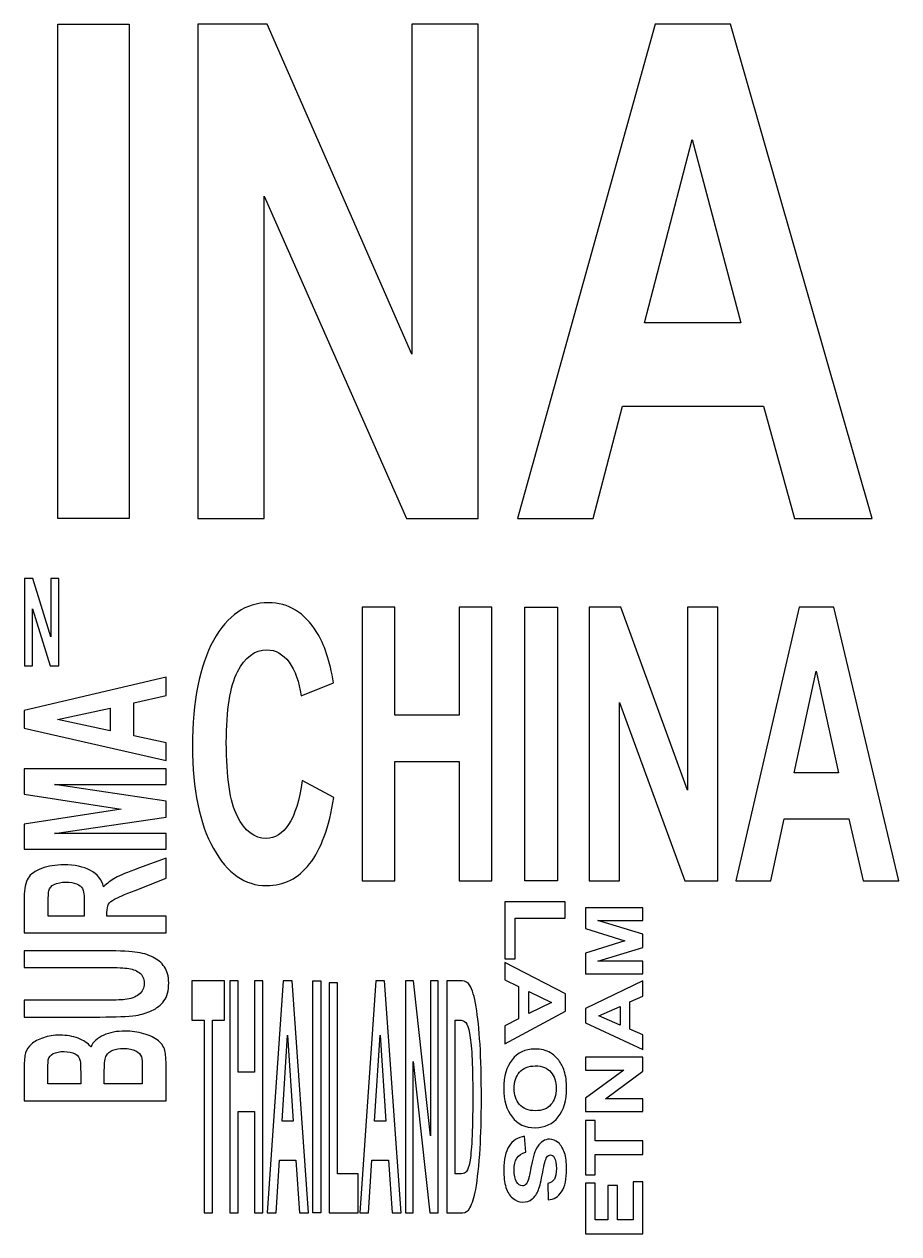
# Model space of a CAD drawing. Header units: centimetres. Extents: x -12.1 to 12.1, y -5 to 6.2.
# Drawn here: x 4.799 to 6.576, y 0.782 to 3.24 of the extents above; entities that cross this region are included whole.
import ezdxf

# ---------------------------------------------------------------- set-up
doc = ezdxf.new("R2010")
doc.units = ezdxf.units.CM
doc.header["$MEASUREMENT"] = 0
doc.layers.add('Layer 1', color=7, linetype='Continuous')

msp = doc.modelspace()

# ---------------------------------------------------------------- linework, layer by layer
at = {"layer": 'Layer 1', "color": 250}
for points, knots in [([(4.86766, 2.2359), (4.86766, 2.2359), (5.01258, 2.2359), (5.01258, 2.2359), (5.01258, 2.2359), (5.01258, 2.2359), (5.01258, 3.24011), (5.01258, 3.24011), (5.01258, 3.24011), (5.01258, 3.24011), (4.86766, 3.24011), (4.86766, 3.24011), (4.86766, 3.24011), (4.86766, 3.24011), (4.86766, 2.2359), (4.86766, 2.2359)], [0, 0, 0, 0, 0.2, 0.2, 0.2, 0.2, 0.4, 0.4, 0.4, 0.4, 0.6, 0.6, 0.6, 0.6, 1, 1, 1, 1]), ([(5.15212, 2.2359), (5.15212, 2.2359), (5.15212, 3.24012), (5.15212, 3.24012), (5.15212, 3.24012), (5.15212, 3.24012), (5.29314, 3.24012), (5.29314, 3.24012), (5.29314, 3.24012), (5.29314, 3.24012), (5.58692, 2.56951), (5.58692, 2.56951), (5.58692, 2.56951), (5.58692, 2.56951), (5.58692, 3.24012), (5.58692, 3.24012), (5.58692, 3.24012), (5.58692, 3.24012), (5.72154, 3.24012), (5.72154, 3.24012), (5.72154, 3.24012), (5.72154, 3.24012), (5.72154, 2.2359), (5.72154, 2.2359), (5.72154, 2.2359), (5.72154, 2.2359), (5.57612, 2.2359), (5.57612, 2.2359), (5.57612, 2.2359), (5.57612, 2.2359), (5.28676, 2.89078), (5.28676, 2.89078), (5.28676, 2.89078), (5.28676, 2.89078), (5.28676, 2.2359), (5.28676, 2.2359), (5.28676, 2.2359), (5.28676, 2.2359), (5.15212, 2.2359), (5.15212, 2.2359)], [0, 0, 0, 0, 0.0909091, 0.0909091, 0.0909091, 0.0909091, 0.1818182, 0.1818182, 0.1818182, 0.1818182, 0.2727273, 0.2727273, 0.2727273, 0.2727273, 0.3636364, 0.3636364, 0.3636364, 0.3636364, 0.4545455, 0.4545455, 0.4545455, 0.4545455, 0.5454545, 0.5454545, 0.5454545, 0.5454545, 0.6363636, 0.6363636, 0.6363636, 0.6363636, 0.7272727, 0.7272727, 0.7272727, 0.7272727, 0.8181818, 0.8181818, 0.8181818, 0.8181818, 1, 1, 1, 1]), ([(6.52207, 2.2359), (6.52207, 2.2359), (6.36439, 2.2359), (6.36439, 2.2359), (6.36439, 2.2359), (6.36439, 2.2359), (6.3017, 2.46402), (6.3017, 2.46402), (6.3017, 2.46402), (6.3017, 2.46402), (6.01483, 2.46402), (6.01483, 2.46402), (6.01483, 2.46402), (6.01483, 2.46402), (5.9556, 2.2359), (5.9556, 2.2359), (5.9556, 2.2359), (5.9556, 2.2359), (5.80182, 2.2359), (5.80182, 2.2359), (5.80182, 2.2359), (5.80182, 2.2359), (6.08142, 3.24012), (6.08142, 3.24012), (6.08142, 3.24012), (6.08142, 3.24012), (6.23467, 3.24012), (6.23467, 3.24012), (6.23467, 3.24012), (6.23467, 3.24012), (6.52207, 2.2359), (6.52207, 2.2359)], [0, 0, 0, 0, 0.1111111, 0.1111111, 0.1111111, 0.1111111, 0.2222222, 0.2222222, 0.2222222, 0.2222222, 0.3333333, 0.3333333, 0.3333333, 0.3333333, 0.4444444, 0.4444444, 0.4444444, 0.4444444, 0.5555556, 0.5555556, 0.5555556, 0.5555556, 0.6666667, 0.6666667, 0.6666667, 0.6666667, 0.7777778, 0.7777778, 0.7777778, 0.7777778, 1, 1, 1, 1]), ([(6.25523, 2.63323), (6.25523, 2.63323), (6.15631, 3.00585), (6.15631, 3.00585), (6.15631, 3.00585), (6.15631, 3.00585), (6.05938, 2.63323), (6.05938, 2.63323), (6.05938, 2.63323), (6.05938, 2.63323), (6.25523, 2.63323), (6.25523, 2.63323)], [0, 0, 0, 0, 0.25, 0.25, 0.25, 0.25, 0.5, 0.5, 0.5, 0.5, 1, 1, 1, 1]), ([(4.79969, 1.93661), (4.79969, 1.93661), (4.79969, 2.1138), (4.79969, 2.1138), (4.79969, 2.1138), (4.79969, 2.1138), (4.81705, 2.1138), (4.81705, 2.1138), (4.81705, 2.1138), (4.81705, 2.1138), (4.85313, 1.9955), (4.85313, 1.9955), (4.85313, 1.9955), (4.85313, 1.9955), (4.85313, 2.1138), (4.85313, 2.1138), (4.85313, 2.1138), (4.85313, 2.1138), (4.86967, 2.1138), (4.86967, 2.1138), (4.86967, 2.1138), (4.86967, 2.1138), (4.86967, 1.93661), (4.86967, 1.93661), (4.86967, 1.93661), (4.86967, 1.93661), (4.85182, 1.93661), (4.85182, 1.93661), (4.85182, 1.93661), (4.85182, 1.93661), (4.81627, 2.05216), (4.81627, 2.05216), (4.81627, 2.05216), (4.81627, 2.05216), (4.81627, 1.93661), (4.81627, 1.93661), (4.81627, 1.93661), (4.81627, 1.93661), (4.79969, 1.93661), (4.79969, 1.93661)], [0, 0, 0, 0, 0.0909091, 0.0909091, 0.0909091, 0.0909091, 0.1818182, 0.1818182, 0.1818182, 0.1818182, 0.2727273, 0.2727273, 0.2727273, 0.2727273, 0.3636364, 0.3636364, 0.3636364, 0.3636364, 0.4545455, 0.4545455, 0.4545455, 0.4545455, 0.5454545, 0.5454545, 0.5454545, 0.5454545, 0.6363636, 0.6363636, 0.6363636, 0.6363636, 0.7272727, 0.7272727, 0.7272727, 0.7272727, 0.8181818, 0.8181818, 0.8181818, 0.8181818, 1, 1, 1, 1]), ([(5.36402, 1.70355), (5.36402, 1.70355), (5.42858, 1.66901), (5.42858, 1.66901), (5.42858, 1.66901), (5.41867, 1.60833), (5.40225, 1.56325), (5.37925, 1.53381), (5.37925, 1.53381), (5.35619, 1.50435), (5.32701, 1.48961), (5.29163, 1.48961), (5.29163, 1.48961), (5.24783, 1.48961), (5.21185, 1.51483), (5.18363, 1.56529), (5.18363, 1.56529), (5.15544, 1.61575), (5.14135, 1.68471), (5.14135, 1.77221), (5.14135, 1.77221), (5.14135, 1.86475), (5.1555, 1.93661), (5.18389, 1.98784), (5.18389, 1.98784), (5.21222, 2.03903), (5.24949, 2.06462), (5.29564, 2.06462), (5.29564, 2.06462), (5.33597, 2.06462), (5.36877, 2.04452), (5.39395, 2.00434), (5.39395, 2.00434), (5.40895, 1.98056), (5.42019, 1.94642), (5.4277, 1.9019), (5.4277, 1.9019), (5.4277, 1.9019), (5.36181, 1.87538), (5.36181, 1.87538), (5.36181, 1.87538), (5.35785, 1.9042), (5.34975, 1.92694), (5.33738, 1.94363), (5.33738, 1.94363), (5.32503, 1.96035), (5.31001, 1.96868), (5.29227, 1.96868), (5.29227, 1.96868), (5.26781, 1.96868), (5.24801, 1.95388), (5.23281, 1.92429), (5.23281, 1.92429), (5.21757, 1.89471), (5.20992, 1.84678), (5.20992, 1.78054), (5.20992, 1.78054), (5.20992, 1.71025), (5.21743, 1.66019), (5.23246, 1.63034), (5.23246, 1.63034), (5.24742, 1.60049), (5.26691, 1.58558), (5.29093, 1.58558), (5.29093, 1.58558), (5.30863, 1.58558), (5.32381, 1.59505), (5.33659, 1.61404), (5.33659, 1.61404), (5.34929, 1.63299), (5.35851, 1.66281), (5.36402, 1.70355)], [0, 0, 0, 0, 0.0526316, 0.0526316, 0.0526316, 0.0526316, 0.1052632, 0.1052632, 0.1052632, 0.1052632, 0.1578947, 0.1578947, 0.1578947, 0.1578947, 0.2105263, 0.2105263, 0.2105263, 0.2105263, 0.2631579, 0.2631579, 0.2631579, 0.2631579, 0.3157895, 0.3157895, 0.3157895, 0.3157895, 0.3684211, 0.3684211, 0.3684211, 0.3684211, 0.4210526, 0.4210526, 0.4210526, 0.4210526, 0.4736842, 0.4736842, 0.4736842, 0.4736842, 0.5263158, 0.5263158, 0.5263158, 0.5263158, 0.5789474, 0.5789474, 0.5789474, 0.5789474, 0.6315789, 0.6315789, 0.6315789, 0.6315789, 0.6842105, 0.6842105, 0.6842105, 0.6842105, 0.7368421, 0.7368421, 0.7368421, 0.7368421, 0.7894737, 0.7894737, 0.7894737, 0.7894737, 0.8421053, 0.8421053, 0.8421053, 0.8421053, 0.8947368, 0.8947368, 0.8947368, 0.8947368, 1, 1, 1, 1]), ([(5.48593, 1.49911), (5.48593, 1.49911), (5.48593, 2.05516), (5.48593, 2.05516), (5.48593, 2.05516), (5.48593, 2.05516), (5.55247, 2.05516), (5.55247, 2.05516), (5.55247, 2.05516), (5.55247, 2.05516), (5.55247, 1.8363), (5.55247, 1.8363), (5.55247, 1.8363), (5.55247, 1.8363), (5.68293, 1.8363), (5.68293, 1.8363), (5.68293, 1.8363), (5.68293, 1.8363), (5.68293, 2.05516), (5.68293, 2.05516), (5.68293, 2.05516), (5.68293, 2.05516), (5.74952, 2.05516), (5.74952, 2.05516), (5.74952, 2.05516), (5.74952, 2.05516), (5.74952, 1.49911), (5.74952, 1.49911), (5.74952, 1.49911), (5.74952, 1.49911), (5.68293, 1.49911), (5.68293, 1.49911), (5.68293, 1.49911), (5.68293, 1.49911), (5.68293, 1.74222), (5.68293, 1.74222), (5.68293, 1.74222), (5.68293, 1.74222), (5.55247, 1.74222), (5.55247, 1.74222), (5.55247, 1.74222), (5.55247, 1.74222), (5.55247, 1.49911), (5.55247, 1.49911), (5.55247, 1.49911), (5.55247, 1.49911), (5.48593, 1.49911), (5.48593, 1.49911)], [0, 0, 0, 0, 0.0769231, 0.0769231, 0.0769231, 0.0769231, 0.1538462, 0.1538462, 0.1538462, 0.1538462, 0.2307692, 0.2307692, 0.2307692, 0.2307692, 0.3076923, 0.3076923, 0.3076923, 0.3076923, 0.3846154, 0.3846154, 0.3846154, 0.3846154, 0.4615385, 0.4615385, 0.4615385, 0.4615385, 0.5384615, 0.5384615, 0.5384615, 0.5384615, 0.6153846, 0.6153846, 0.6153846, 0.6153846, 0.6923077, 0.6923077, 0.6923077, 0.6923077, 0.7692308, 0.7692308, 0.7692308, 0.7692308, 0.8461538, 0.8461538, 0.8461538, 0.8461538, 1, 1, 1, 1]), ([(5.81638, 1.49911), (5.81638, 1.49911), (5.88294, 1.49911), (5.88294, 1.49911), (5.88294, 1.49911), (5.88294, 1.49911), (5.88294, 2.05516), (5.88294, 2.05516), (5.88294, 2.05516), (5.88294, 2.05516), (5.81638, 2.05516), (5.81638, 2.05516), (5.81638, 2.05516), (5.81638, 2.05516), (5.81638, 1.49911), (5.81638, 1.49911)], [0, 0, 0, 0, 0.2, 0.2, 0.2, 0.2, 0.4, 0.4, 0.4, 0.4, 0.6, 0.6, 0.6, 0.6, 1, 1, 1, 1]), ([(5.94706, 1.49911), (5.94706, 1.49911), (5.94706, 2.05516), (5.94706, 2.05516), (5.94706, 2.05516), (5.94706, 2.05516), (6.0118, 2.05516), (6.0118, 2.05516), (6.0118, 2.05516), (6.0118, 2.05516), (6.14676, 1.68383), (6.14676, 1.68383), (6.14676, 1.68383), (6.14676, 1.68383), (6.14676, 2.05516), (6.14676, 2.05516), (6.14676, 2.05516), (6.14676, 2.05516), (6.20861, 2.05516), (6.20861, 2.05516), (6.20861, 2.05516), (6.20861, 2.05516), (6.20861, 1.49911), (6.20861, 1.49911), (6.20861, 1.49911), (6.20861, 1.49911), (6.14179, 1.49911), (6.14179, 1.49911), (6.14179, 1.49911), (6.14179, 1.49911), (6.00885, 1.86169), (6.00885, 1.86169), (6.00885, 1.86169), (6.00885, 1.86169), (6.00885, 1.49911), (6.00885, 1.49911), (6.00885, 1.49911), (6.00885, 1.49911), (5.94706, 1.49911), (5.94706, 1.49911)], [0, 0, 0, 0, 0.0909091, 0.0909091, 0.0909091, 0.0909091, 0.1818182, 0.1818182, 0.1818182, 0.1818182, 0.2727273, 0.2727273, 0.2727273, 0.2727273, 0.3636364, 0.3636364, 0.3636364, 0.3636364, 0.4545455, 0.4545455, 0.4545455, 0.4545455, 0.5454545, 0.5454545, 0.5454545, 0.5454545, 0.6363636, 0.6363636, 0.6363636, 0.6363636, 0.7272727, 0.7272727, 0.7272727, 0.7272727, 0.8181818, 0.8181818, 0.8181818, 0.8181818, 1, 1, 1, 1]), ([(6.57638, 1.49911), (6.57638, 1.49911), (6.50394, 1.49911), (6.50394, 1.49911), (6.50394, 1.49911), (6.50394, 1.49911), (6.47514, 1.62542), (6.47514, 1.62542), (6.47514, 1.62542), (6.47514, 1.62542), (6.34334, 1.62542), (6.34334, 1.62542), (6.34334, 1.62542), (6.34334, 1.62542), (6.31615, 1.49911), (6.31615, 1.49911), (6.31615, 1.49911), (6.31615, 1.49911), (6.24551, 1.49911), (6.24551, 1.49911), (6.24551, 1.49911), (6.24551, 1.49911), (6.37395, 2.05516), (6.37395, 2.05516), (6.37395, 2.05516), (6.37395, 2.05516), (6.44436, 2.05516), (6.44436, 2.05516), (6.44436, 2.05516), (6.44436, 2.05516), (6.57638, 1.49911), (6.57638, 1.49911)], [0, 0, 0, 0, 0.1111111, 0.1111111, 0.1111111, 0.1111111, 0.2222222, 0.2222222, 0.2222222, 0.2222222, 0.3333333, 0.3333333, 0.3333333, 0.3333333, 0.4444444, 0.4444444, 0.4444444, 0.4444444, 0.5555556, 0.5555556, 0.5555556, 0.5555556, 0.6666667, 0.6666667, 0.6666667, 0.6666667, 0.7777778, 0.7777778, 0.7777778, 0.7777778, 1, 1, 1, 1]), ([(6.45379, 1.7191), (6.45379, 1.7191), (6.40836, 1.92543), (6.40836, 1.92543), (6.40836, 1.92543), (6.40836, 1.92543), (6.36381, 1.7191), (6.36381, 1.7191), (6.36381, 1.7191), (6.36381, 1.7191), (6.45379, 1.7191), (6.45379, 1.7191)], [0, 0, 0, 0, 0.25, 0.25, 0.25, 0.25, 0.5, 0.5, 0.5, 0.5, 1, 1, 1, 1]), ([(5.08785, 1.9132), (5.08785, 1.9132), (5.08785, 1.87607), (5.08785, 1.87607), (5.08785, 1.87607), (5.08785, 1.87607), (5.02225, 1.86132), (5.02225, 1.86132), (5.02225, 1.86132), (5.02225, 1.86132), (5.02225, 1.79375), (5.02225, 1.79375), (5.02225, 1.79375), (5.02225, 1.79375), (5.08785, 1.77978), (5.08785, 1.77978), (5.08785, 1.77978), (5.08785, 1.77978), (5.08785, 1.74359), (5.08785, 1.74359), (5.08785, 1.74359), (5.08785, 1.74359), (4.7992, 1.80942), (4.7992, 1.80942), (4.7992, 1.80942), (4.7992, 1.80942), (4.7992, 1.84553), (4.7992, 1.84553), (4.7992, 1.84553), (4.7992, 1.84553), (5.08785, 1.9132), (5.08785, 1.9132)], [0, 0, 0, 0, 0.1111111, 0.1111111, 0.1111111, 0.1111111, 0.2222222, 0.2222222, 0.2222222, 0.2222222, 0.3333333, 0.3333333, 0.3333333, 0.3333333, 0.4444444, 0.4444444, 0.4444444, 0.4444444, 0.5555556, 0.5555556, 0.5555556, 0.5555556, 0.6666667, 0.6666667, 0.6666667, 0.6666667, 0.7777778, 0.7777778, 0.7777778, 0.7777778, 1, 1, 1, 1]), ([(4.97365, 1.85036), (4.97365, 1.85036), (4.86655, 1.82707), (4.86655, 1.82707), (4.86655, 1.82707), (4.86655, 1.82707), (4.97365, 1.80424), (4.97365, 1.80424), (4.97365, 1.80424), (4.97365, 1.80424), (4.97365, 1.85036), (4.97365, 1.85036)], [0, 0, 0, 0, 0.25, 0.25, 0.25, 0.25, 0.5, 0.5, 0.5, 0.5, 1, 1, 1, 1]), ([(5.08785, 1.56357), (5.08785, 1.56357), (4.7992, 1.56357), (4.7992, 1.56357), (4.7992, 1.56357), (4.7992, 1.56357), (4.7992, 1.61467), (4.7992, 1.61467), (4.7992, 1.61467), (4.7992, 1.61467), (4.99607, 1.64534), (4.99607, 1.64534), (4.99607, 1.64534), (4.99607, 1.64534), (4.7992, 1.67565), (4.7992, 1.67565), (4.7992, 1.67565), (4.7992, 1.67565), (4.7992, 1.72687), (4.7992, 1.72687), (4.7992, 1.72687), (4.7992, 1.72687), (5.08785, 1.72687), (5.08785, 1.72687), (5.08785, 1.72687), (5.08785, 1.72687), (5.08785, 1.69516), (5.08785, 1.69516), (5.08785, 1.69516), (5.08785, 1.69516), (4.86064, 1.69516), (4.86064, 1.69516), (4.86064, 1.69516), (4.86064, 1.69516), (5.08785, 1.66159), (5.08785, 1.66159), (5.08785, 1.66159), (5.08785, 1.66159), (5.08785, 1.62871), (5.08785, 1.62871), (5.08785, 1.62871), (5.08785, 1.62871), (4.86064, 1.59528), (4.86064, 1.59528), (4.86064, 1.59528), (4.86064, 1.59528), (5.08785, 1.59528), (5.08785, 1.59528), (5.08785, 1.59528), (5.08785, 1.59528), (5.08785, 1.56357), (5.08785, 1.56357)], [0, 0, 0, 0, 0.0714286, 0.0714286, 0.0714286, 0.0714286, 0.1428571, 0.1428571, 0.1428571, 0.1428571, 0.2142857, 0.2142857, 0.2142857, 0.2142857, 0.2857143, 0.2857143, 0.2857143, 0.2857143, 0.3571429, 0.3571429, 0.3571429, 0.3571429, 0.4285714, 0.4285714, 0.4285714, 0.4285714, 0.5, 0.5, 0.5, 0.5, 0.5714286, 0.5714286, 0.5714286, 0.5714286, 0.6428571, 0.6428571, 0.6428571, 0.6428571, 0.7142857, 0.7142857, 0.7142857, 0.7142857, 0.7857143, 0.7857143, 0.7857143, 0.7857143, 0.8571429, 0.8571429, 0.8571429, 0.8571429, 1, 1, 1, 1]), ([(5.08785, 1.39358), (5.08785, 1.39358), (4.7992, 1.39358), (4.7992, 1.39358), (4.7992, 1.39358), (4.7992, 1.39358), (4.7992, 1.46545), (4.7992, 1.46545), (4.7992, 1.46545), (4.7992, 1.48352), (4.80182, 1.49663), (4.807, 1.50481), (4.807, 1.50481), (4.81216, 1.51299), (4.82139, 1.51958), (4.83466, 1.5245), (4.83466, 1.5245), (4.84791, 1.52939), (4.86306, 1.53186), (4.88012, 1.53186), (4.88012, 1.53186), (4.90175, 1.53186), (4.91963, 1.52814), (4.93376, 1.52068), (4.93376, 1.52068), (4.94785, 1.51323), (4.95676, 1.50207), (4.96049, 1.48725), (4.96049, 1.48725), (4.9678, 1.49459), (4.97589, 1.50071), (4.98466, 1.50551), (4.98466, 1.50551), (4.99345, 1.51032), (5.00909, 1.51681), (5.03154, 1.52493), (5.03154, 1.52493), (5.03154, 1.52493), (5.08785, 1.54558), (5.08785, 1.54558), (5.08785, 1.54558), (5.08785, 1.54558), (5.08785, 1.50478), (5.08785, 1.50478), (5.08785, 1.50478), (5.08785, 1.50478), (5.02501, 1.48009), (5.02501, 1.48009), (5.02501, 1.48009), (5.0026, 1.47132), (4.98847, 1.46532), (4.98262, 1.46209), (4.98262, 1.46209), (4.97677, 1.45886), (4.97277, 1.45545), (4.97056, 1.45184), (4.97056, 1.45184), (4.96844, 1.44824), (4.96736, 1.4425), (4.96736, 1.43467), (4.96736, 1.43467), (4.96736, 1.43467), (4.96736, 1.42773), (4.96736, 1.42773), (4.96736, 1.42773), (4.96736, 1.42773), (5.08785, 1.42773), (5.08785, 1.42773), (5.08785, 1.42773), (5.08785, 1.42773), (5.08785, 1.39358), (5.08785, 1.39358)], [0, 0, 0, 0, 0.0526316, 0.0526316, 0.0526316, 0.0526316, 0.1052632, 0.1052632, 0.1052632, 0.1052632, 0.1578947, 0.1578947, 0.1578947, 0.1578947, 0.2105263, 0.2105263, 0.2105263, 0.2105263, 0.2631579, 0.2631579, 0.2631579, 0.2631579, 0.3157895, 0.3157895, 0.3157895, 0.3157895, 0.3684211, 0.3684211, 0.3684211, 0.3684211, 0.4210526, 0.4210526, 0.4210526, 0.4210526, 0.4736842, 0.4736842, 0.4736842, 0.4736842, 0.5263158, 0.5263158, 0.5263158, 0.5263158, 0.5789474, 0.5789474, 0.5789474, 0.5789474, 0.6315789, 0.6315789, 0.6315789, 0.6315789, 0.6842105, 0.6842105, 0.6842105, 0.6842105, 0.7368421, 0.7368421, 0.7368421, 0.7368421, 0.7894737, 0.7894737, 0.7894737, 0.7894737, 0.8421053, 0.8421053, 0.8421053, 0.8421053, 0.8947368, 0.8947368, 0.8947368, 0.8947368, 1, 1, 1, 1]), ([(4.92127, 1.42773), (4.92127, 1.42773), (4.92127, 1.45298), (4.92127, 1.45298), (4.92127, 1.45298), (4.92127, 1.46937), (4.9201, 1.47959), (4.91771, 1.48367), (4.91771, 1.48367), (4.91538, 1.48775), (4.9113, 1.49095), (4.90551, 1.49322), (4.90551, 1.49322), (4.89975, 1.49555), (4.89253, 1.49669), (4.88388, 1.49669), (4.88388, 1.49669), (4.87415, 1.49669), (4.86629, 1.49517), (4.86032, 1.49214), (4.86032, 1.49214), (4.85438, 1.48912), (4.85056, 1.48483), (4.84905, 1.4793), (4.84905, 1.4793), (4.84835, 1.47651), (4.84803, 1.46821), (4.84803, 1.45438), (4.84803, 1.45438), (4.84803, 1.45438), (4.84803, 1.42773), (4.84803, 1.42773), (4.84803, 1.42773), (4.84803, 1.42773), (4.92127, 1.42773), (4.92127, 1.42773)], [0, 0, 0, 0, 0.1, 0.1, 0.1, 0.1, 0.2, 0.2, 0.2, 0.2, 0.3, 0.3, 0.3, 0.3, 0.4, 0.4, 0.4, 0.4, 0.5, 0.5, 0.5, 0.5, 0.6, 0.6, 0.6, 0.6, 0.7, 0.7, 0.7, 0.7, 0.8, 0.8, 0.8, 0.8, 1, 1, 1, 1]), ([(5.77573, 1.45656), (5.77573, 1.45656), (5.89826, 1.45656), (5.89826, 1.45656), (5.89826, 1.45656), (5.89826, 1.45656), (5.89826, 1.42333), (5.89826, 1.42333), (5.89826, 1.42333), (5.89826, 1.42333), (5.79655, 1.42333), (5.79655, 1.42333), (5.79655, 1.42333), (5.79655, 1.42333), (5.79655, 1.34067), (5.79655, 1.34067), (5.79655, 1.34067), (5.79655, 1.34067), (5.77573, 1.34067), (5.77573, 1.34067), (5.77573, 1.34067), (5.77573, 1.34067), (5.77573, 1.45656), (5.77573, 1.45656)], [0, 0, 0, 0, 0.1428571, 0.1428571, 0.1428571, 0.1428571, 0.2857143, 0.2857143, 0.2857143, 0.2857143, 0.4285714, 0.4285714, 0.4285714, 0.4285714, 0.5714286, 0.5714286, 0.5714286, 0.5714286, 0.7142857, 0.7142857, 0.7142857, 0.7142857, 1, 1, 1, 1]), ([(6.05638, 1.31042), (6.05638, 1.31042), (5.93987, 1.31042), (5.93987, 1.31042), (5.93987, 1.31042), (5.93987, 1.31042), (5.93987, 1.35243), (5.93987, 1.35243), (5.93987, 1.35243), (5.93987, 1.35243), (6.01934, 1.37765), (6.01934, 1.37765), (6.01934, 1.37765), (6.01934, 1.37765), (5.93987, 1.40261), (5.93987, 1.40261), (5.93987, 1.40261), (5.93987, 1.40261), (5.93987, 1.44468), (5.93987, 1.44468), (5.93987, 1.44468), (5.93987, 1.44468), (6.05638, 1.44468), (6.05638, 1.44468), (6.05638, 1.44468), (6.05638, 1.44468), (6.05638, 1.41862), (6.05638, 1.41862), (6.05638, 1.41862), (6.05638, 1.41862), (5.96465, 1.41862), (5.96465, 1.41862), (5.96465, 1.41862), (5.96465, 1.41862), (6.05638, 1.39102), (6.05638, 1.39102), (6.05638, 1.39102), (6.05638, 1.39102), (6.05638, 1.36399), (6.05638, 1.36399), (6.05638, 1.36399), (6.05638, 1.36399), (5.96465, 1.33647), (5.96465, 1.33647), (5.96465, 1.33647), (5.96465, 1.33647), (6.05638, 1.33647), (6.05638, 1.33647), (6.05638, 1.33647), (6.05638, 1.33647), (6.05638, 1.31042), (6.05638, 1.31042)], [0, 0, 0, 0, 0.0714286, 0.0714286, 0.0714286, 0.0714286, 0.1428571, 0.1428571, 0.1428571, 0.1428571, 0.2142857, 0.2142857, 0.2142857, 0.2142857, 0.2857143, 0.2857143, 0.2857143, 0.2857143, 0.3571429, 0.3571429, 0.3571429, 0.3571429, 0.4285714, 0.4285714, 0.4285714, 0.4285714, 0.5, 0.5, 0.5, 0.5, 0.5714286, 0.5714286, 0.5714286, 0.5714286, 0.6428571, 0.6428571, 0.6428571, 0.6428571, 0.7142857, 0.7142857, 0.7142857, 0.7142857, 0.7857143, 0.7857143, 0.7857143, 0.7857143, 0.8571429, 0.8571429, 0.8571429, 0.8571429, 1, 1, 1, 1]), ([(4.7992, 1.22267), (4.7992, 1.22267), (4.7992, 1.2568), (4.7992, 1.2568), (4.7992, 1.2568), (4.7992, 1.2568), (4.95554, 1.2568), (4.95554, 1.2568), (4.95554, 1.2568), (4.98032, 1.2568), (4.99642, 1.25724), (5.00379, 1.25808), (5.00379, 1.25808), (5.01558, 1.25957), (5.02505, 1.26304), (5.03224, 1.26854), (5.03224, 1.26854), (5.03937, 1.27401), (5.04295, 1.28156), (5.04295, 1.29108), (5.04295, 1.29108), (5.04295, 1.30077), (5.03957, 1.30805), (5.03282, 1.31297), (5.03282, 1.31297), (5.02606, 1.31789), (5.01777, 1.32084), (5.00789, 1.32186), (5.00789, 1.32186), (4.99808, 1.32288), (4.98171, 1.32334), (4.95889, 1.32334), (4.95889, 1.32334), (4.95889, 1.32334), (4.7992, 1.32334), (4.7992, 1.32334), (4.7992, 1.32334), (4.7992, 1.32334), (4.7992, 1.35747), (4.7992, 1.35747), (4.7992, 1.35747), (4.7992, 1.35747), (4.95083, 1.35747), (4.95083, 1.35747), (4.95083, 1.35747), (4.98544, 1.35747), (5.00993, 1.35656), (5.0242, 1.35473), (5.0242, 1.35473), (5.03853, 1.3529), (5.05064, 1.34949), (5.06048, 1.34451), (5.06048, 1.34451), (5.0703, 1.33956), (5.07819, 1.33292), (5.08401, 1.32462), (5.08401, 1.32462), (5.08983, 1.31633), (5.09277, 1.30546), (5.09277, 1.2921), (5.09277, 1.2921), (5.09277, 1.27596), (5.08957, 1.26371), (5.08322, 1.25538), (5.08322, 1.25538), (5.07687, 1.24705), (5.06858, 1.24044), (5.05839, 1.23558), (5.05839, 1.23558), (5.04822, 1.23075), (5.03757, 1.22757), (5.02638, 1.22602), (5.02638, 1.22602), (5.00984, 1.22381), (4.98544, 1.22267), (4.95315, 1.22267), (4.95315, 1.22267), (4.95315, 1.22267), (4.7992, 1.22267), (4.7992, 1.22267)], [0, 0, 0, 0, 0.047619, 0.047619, 0.047619, 0.047619, 0.0952381, 0.0952381, 0.0952381, 0.0952381, 0.1428571, 0.1428571, 0.1428571, 0.1428571, 0.1904762, 0.1904762, 0.1904762, 0.1904762, 0.2380952, 0.2380952, 0.2380952, 0.2380952, 0.2857143, 0.2857143, 0.2857143, 0.2857143, 0.3333333, 0.3333333, 0.3333333, 0.3333333, 0.3809524, 0.3809524, 0.3809524, 0.3809524, 0.4285714, 0.4285714, 0.4285714, 0.4285714, 0.4761905, 0.4761905, 0.4761905, 0.4761905, 0.5238095, 0.5238095, 0.5238095, 0.5238095, 0.5714286, 0.5714286, 0.5714286, 0.5714286, 0.6190476, 0.6190476, 0.6190476, 0.6190476, 0.6666667, 0.6666667, 0.6666667, 0.6666667, 0.7142857, 0.7142857, 0.7142857, 0.7142857, 0.7619048, 0.7619048, 0.7619048, 0.7619048, 0.8095238, 0.8095238, 0.8095238, 0.8095238, 0.8571429, 0.8571429, 0.8571429, 0.8571429, 0.9047619, 0.9047619, 0.9047619, 0.9047619, 1, 1, 1, 1]), ([(5.77573, 1.16846), (5.77573, 1.16846), (5.77573, 1.2046), (5.77573, 1.2046), (5.77573, 1.2046), (5.77573, 1.2046), (5.80377, 1.21898), (5.80377, 1.21898), (5.80377, 1.21898), (5.80377, 1.21898), (5.80377, 1.28482), (5.80377, 1.28482), (5.80377, 1.28482), (5.80377, 1.28482), (5.77573, 1.29841), (5.77573, 1.29841), (5.77573, 1.29841), (5.77573, 1.29841), (5.77573, 1.33368), (5.77573, 1.33368), (5.77573, 1.33368), (5.77573, 1.33368), (5.89928, 1.26953), (5.89928, 1.26953), (5.89928, 1.26953), (5.89928, 1.26953), (5.89928, 1.23439), (5.89928, 1.23439), (5.89928, 1.23439), (5.89928, 1.23439), (5.77573, 1.16846), (5.77573, 1.16846)], [0, 0, 0, 0, 0.1111111, 0.1111111, 0.1111111, 0.1111111, 0.2222222, 0.2222222, 0.2222222, 0.2222222, 0.3333333, 0.3333333, 0.3333333, 0.3333333, 0.4444444, 0.4444444, 0.4444444, 0.4444444, 0.5555556, 0.5555556, 0.5555556, 0.5555556, 0.6666667, 0.6666667, 0.6666667, 0.6666667, 0.7777778, 0.7777778, 0.7777778, 0.7777778, 1, 1, 1, 1]), ([(5.16479, 0.82477), (5.16479, 0.82477), (5.16479, 1.21624), (5.16479, 1.21624), (5.16479, 1.21624), (5.16479, 1.21624), (5.14, 1.21624), (5.14, 1.21624), (5.14, 1.21624), (5.14, 1.21624), (5.14, 1.29597), (5.14, 1.29597), (5.14, 1.29597), (5.14, 1.29597), (5.20637, 1.29597), (5.20637, 1.29597), (5.20637, 1.29597), (5.20637, 1.29597), (5.20637, 1.21624), (5.20637, 1.21624), (5.20637, 1.21624), (5.20637, 1.21624), (5.18168, 1.21624), (5.18168, 1.21624), (5.18168, 1.21624), (5.18168, 1.21624), (5.18168, 0.82477), (5.18168, 0.82477), (5.18168, 0.82477), (5.18168, 0.82477), (5.16479, 0.82477), (5.16479, 0.82477)], [0, 0, 0, 0, 0.1111111, 0.1111111, 0.1111111, 0.1111111, 0.2222222, 0.2222222, 0.2222222, 0.2222222, 0.3333333, 0.3333333, 0.3333333, 0.3333333, 0.4444444, 0.4444444, 0.4444444, 0.4444444, 0.5555556, 0.5555556, 0.5555556, 0.5555556, 0.6666667, 0.6666667, 0.6666667, 0.6666667, 0.7777778, 0.7777778, 0.7777778, 0.7777778, 1, 1, 1, 1]), ([(5.21734, 0.82477), (5.21734, 0.82477), (5.21734, 1.29597), (5.21734, 1.29597), (5.21734, 1.29597), (5.21734, 1.29597), (5.23421, 1.29597), (5.23421, 1.29597), (5.23421, 1.29597), (5.23421, 1.29597), (5.23421, 1.11051), (5.23421, 1.11051), (5.23421, 1.11051), (5.23421, 1.11051), (5.26728, 1.11051), (5.26728, 1.11051), (5.26728, 1.11051), (5.26728, 1.11051), (5.26728, 1.29597), (5.26728, 1.29597), (5.26728, 1.29597), (5.26728, 1.29597), (5.28414, 1.29597), (5.28414, 1.29597), (5.28414, 1.29597), (5.28414, 1.29597), (5.28414, 0.82477), (5.28414, 0.82477), (5.28414, 0.82477), (5.28414, 0.82477), (5.26728, 0.82477), (5.26728, 0.82477), (5.26728, 0.82477), (5.26728, 0.82477), (5.26728, 1.03078), (5.26728, 1.03078), (5.26728, 1.03078), (5.26728, 1.03078), (5.23421, 1.03078), (5.23421, 1.03078), (5.23421, 1.03078), (5.23421, 1.03078), (5.23421, 0.82477), (5.23421, 0.82477), (5.23421, 0.82477), (5.23421, 0.82477), (5.21734, 0.82477), (5.21734, 0.82477)], [0, 0, 0, 0, 0.0769231, 0.0769231, 0.0769231, 0.0769231, 0.1538462, 0.1538462, 0.1538462, 0.1538462, 0.2307692, 0.2307692, 0.2307692, 0.2307692, 0.3076923, 0.3076923, 0.3076923, 0.3076923, 0.3846154, 0.3846154, 0.3846154, 0.3846154, 0.4615385, 0.4615385, 0.4615385, 0.4615385, 0.5384615, 0.5384615, 0.5384615, 0.5384615, 0.6153846, 0.6153846, 0.6153846, 0.6153846, 0.6923077, 0.6923077, 0.6923077, 0.6923077, 0.7692308, 0.7692308, 0.7692308, 0.7692308, 0.8461538, 0.8461538, 0.8461538, 0.8461538, 1, 1, 1, 1]), ([(5.37691, 0.82477), (5.37691, 0.82477), (5.35857, 0.82477), (5.35857, 0.82477), (5.35857, 0.82477), (5.35857, 0.82477), (5.35127, 0.93178), (5.35127, 0.93178), (5.35127, 0.93178), (5.35127, 0.93178), (5.3179, 0.93178), (5.3179, 0.93178), (5.3179, 0.93178), (5.3179, 0.93178), (5.311, 0.82477), (5.311, 0.82477), (5.311, 0.82477), (5.311, 0.82477), (5.29308, 0.82477), (5.29308, 0.82477), (5.29308, 0.82477), (5.29308, 0.82477), (5.32564, 1.29597), (5.32564, 1.29597), (5.32564, 1.29597), (5.32564, 1.29597), (5.34346, 1.29597), (5.34346, 1.29597), (5.34346, 1.29597), (5.34346, 1.29597), (5.37691, 0.82477), (5.37691, 0.82477)], [0, 0, 0, 0, 0.1111111, 0.1111111, 0.1111111, 0.1111111, 0.2222222, 0.2222222, 0.2222222, 0.2222222, 0.3333333, 0.3333333, 0.3333333, 0.3333333, 0.4444444, 0.4444444, 0.4444444, 0.4444444, 0.5555556, 0.5555556, 0.5555556, 0.5555556, 0.6666667, 0.6666667, 0.6666667, 0.6666667, 0.7777778, 0.7777778, 0.7777778, 0.7777778, 1, 1, 1, 1]), ([(5.38539, 0.82477), (5.38539, 0.82477), (5.40225, 0.82477), (5.40225, 0.82477), (5.40225, 0.82477), (5.40225, 0.82477), (5.40225, 1.29595), (5.40225, 1.29595), (5.40225, 1.29595), (5.40225, 1.29595), (5.38539, 1.29595), (5.38539, 1.29595), (5.38539, 1.29595), (5.38539, 1.29595), (5.38539, 0.82477), (5.38539, 0.82477)], [0, 0, 0, 0, 0.2, 0.2, 0.2, 0.2, 0.4, 0.4, 0.4, 0.4, 0.6, 0.6, 0.6, 0.6, 1, 1, 1, 1]), ([(5.41876, 0.82477), (5.41876, 0.82477), (5.41876, 1.2921), (5.41876, 1.2921), (5.41876, 1.2921), (5.41876, 1.2921), (5.43562, 1.2921), (5.43562, 1.2921), (5.43562, 1.2921), (5.43562, 1.2921), (5.43562, 0.90415), (5.43562, 0.90415), (5.43562, 0.90415), (5.43562, 0.90415), (5.47755, 0.90415), (5.47755, 0.90415), (5.47755, 0.90415), (5.47755, 0.90415), (5.47755, 0.82477), (5.47755, 0.82477), (5.47755, 0.82477), (5.47755, 0.82477), (5.41876, 0.82477), (5.41876, 0.82477)], [0, 0, 0, 0, 0.1428571, 0.1428571, 0.1428571, 0.1428571, 0.2857143, 0.2857143, 0.2857143, 0.2857143, 0.4285714, 0.4285714, 0.4285714, 0.4285714, 0.5714286, 0.5714286, 0.5714286, 0.5714286, 0.7142857, 0.7142857, 0.7142857, 0.7142857, 1, 1, 1, 1]), ([(5.56491, 0.82477), (5.56491, 0.82477), (5.54659, 0.82477), (5.54659, 0.82477), (5.54659, 0.82477), (5.54659, 0.82477), (5.53928, 0.93178), (5.53928, 0.93178), (5.53928, 0.93178), (5.53928, 0.93178), (5.50588, 0.93178), (5.50588, 0.93178), (5.50588, 0.93178), (5.50588, 0.93178), (5.49898, 0.82477), (5.49898, 0.82477), (5.49898, 0.82477), (5.49898, 0.82477), (5.48111, 0.82477), (5.48111, 0.82477), (5.48111, 0.82477), (5.48111, 0.82477), (5.51366, 1.29597), (5.51366, 1.29597), (5.51366, 1.29597), (5.51366, 1.29597), (5.53145, 1.29597), (5.53145, 1.29597), (5.53145, 1.29597), (5.53145, 1.29597), (5.56491, 0.82477), (5.56491, 0.82477)], [0, 0, 0, 0, 0.1111111, 0.1111111, 0.1111111, 0.1111111, 0.2222222, 0.2222222, 0.2222222, 0.2222222, 0.3333333, 0.3333333, 0.3333333, 0.3333333, 0.4444444, 0.4444444, 0.4444444, 0.4444444, 0.5555556, 0.5555556, 0.5555556, 0.5555556, 0.6666667, 0.6666667, 0.6666667, 0.6666667, 0.7777778, 0.7777778, 0.7777778, 0.7777778, 1, 1, 1, 1]), ([(5.57402, 0.82477), (5.57402, 0.82477), (5.57402, 1.29597), (5.57402, 1.29597), (5.57402, 1.29597), (5.57402, 1.29597), (5.59047, 1.29597), (5.59047, 1.29597), (5.59047, 1.29597), (5.59047, 1.29597), (5.62463, 0.98131), (5.62463, 0.98131), (5.62463, 0.98131), (5.62463, 0.98131), (5.62463, 1.29597), (5.62463, 1.29597), (5.62463, 1.29597), (5.62463, 1.29597), (5.64033, 1.29597), (5.64033, 1.29597), (5.64033, 1.29597), (5.64033, 1.29597), (5.64033, 0.82477), (5.64033, 0.82477), (5.64033, 0.82477), (5.64033, 0.82477), (5.62338, 0.82477), (5.62338, 0.82477), (5.62338, 0.82477), (5.62338, 0.82477), (5.58971, 1.13203), (5.58971, 1.13203), (5.58971, 1.13203), (5.58971, 1.13203), (5.58971, 0.82477), (5.58971, 0.82477), (5.58971, 0.82477), (5.58971, 0.82477), (5.57402, 0.82477), (5.57402, 0.82477)], [0, 0, 0, 0, 0.0909091, 0.0909091, 0.0909091, 0.0909091, 0.1818182, 0.1818182, 0.1818182, 0.1818182, 0.2727273, 0.2727273, 0.2727273, 0.2727273, 0.3636364, 0.3636364, 0.3636364, 0.3636364, 0.4545455, 0.4545455, 0.4545455, 0.4545455, 0.5454545, 0.5454545, 0.5454545, 0.5454545, 0.6363636, 0.6363636, 0.6363636, 0.6363636, 0.7272727, 0.7272727, 0.7272727, 0.7272727, 0.8181818, 0.8181818, 0.8181818, 0.8181818, 1, 1, 1, 1]), ([(5.65809, 1.29597), (5.65809, 1.29597), (5.68893, 1.29597), (5.68893, 1.29597), (5.68893, 1.29597), (5.69589, 1.29597), (5.70119, 1.29297), (5.70479, 1.28697), (5.70479, 1.28697), (5.70975, 1.27882), (5.71394, 1.26437), (5.71743, 1.24356), (5.71743, 1.24356), (5.72096, 1.2228), (5.72361, 1.19734), (5.72541, 1.16724), (5.72541, 1.16724), (5.72728, 1.13713), (5.72815, 1.1), (5.72815, 1.05588), (5.72815, 1.05588), (5.72815, 1.01707), (5.7273, 0.98367), (5.72559, 0.9556), (5.72559, 0.9556), (5.72352, 0.9213), (5.72049, 0.89355), (5.71665, 0.87232), (5.71665, 0.87232), (5.71371, 0.85627), (5.70975, 0.84369), (5.70477, 0.83473), (5.70477, 0.83473), (5.70107, 0.82809), (5.69609, 0.82477), (5.68986, 0.82477), (5.68986, 0.82477), (5.68986, 0.82477), (5.65809, 0.82477), (5.65809, 0.82477), (5.65809, 0.82477), (5.65809, 0.82477), (5.65809, 1.29597), (5.65809, 1.29597)], [0, 0, 0, 0, 0.0833333, 0.0833333, 0.0833333, 0.0833333, 0.1666667, 0.1666667, 0.1666667, 0.1666667, 0.25, 0.25, 0.25, 0.25, 0.3333333, 0.3333333, 0.3333333, 0.3333333, 0.4166667, 0.4166667, 0.4166667, 0.4166667, 0.5, 0.5, 0.5, 0.5, 0.5833333, 0.5833333, 0.5833333, 0.5833333, 0.6666667, 0.6666667, 0.6666667, 0.6666667, 0.75, 0.75, 0.75, 0.75, 0.8333333, 0.8333333, 0.8333333, 0.8333333, 1, 1, 1, 1]), ([(6.05638, 1.29591), (6.05638, 1.29591), (6.05638, 1.26536), (6.05638, 1.26536), (6.05638, 1.26536), (6.05638, 1.26536), (6.02991, 1.25322), (6.02991, 1.25322), (6.02991, 1.25322), (6.02991, 1.25322), (6.02991, 1.19766), (6.02991, 1.19766), (6.02991, 1.19766), (6.02991, 1.19766), (6.05638, 1.18619), (6.05638, 1.18619), (6.05638, 1.18619), (6.05638, 1.18619), (6.05638, 1.15643), (6.05638, 1.15643), (6.05638, 1.15643), (6.05638, 1.15643), (5.93987, 1.21056), (5.93987, 1.21056), (5.93987, 1.21056), (5.93987, 1.21056), (5.93987, 1.24026), (5.93987, 1.24026), (5.93987, 1.24026), (5.93987, 1.24026), (6.05638, 1.29591), (6.05638, 1.29591)], [0, 0, 0, 0, 0.1111111, 0.1111111, 0.1111111, 0.1111111, 0.2222222, 0.2222222, 0.2222222, 0.2222222, 0.3333333, 0.3333333, 0.3333333, 0.3333333, 0.4444444, 0.4444444, 0.4444444, 0.4444444, 0.5555556, 0.5555556, 0.5555556, 0.5555556, 0.6666667, 0.6666667, 0.6666667, 0.6666667, 0.7777778, 0.7777778, 0.7777778, 0.7777778, 1, 1, 1, 1]), ([(5.82462, 1.22964), (5.82462, 1.22964), (5.87048, 1.25235), (5.87048, 1.25235), (5.87048, 1.25235), (5.87048, 1.25235), (5.82462, 1.27459), (5.82462, 1.27459), (5.82462, 1.27459), (5.82462, 1.27459), (5.82462, 1.22964), (5.82462, 1.22964)], [0, 0, 0, 0, 0.25, 0.25, 0.25, 0.25, 0.5, 0.5, 0.5, 0.5, 1, 1, 1, 1]), ([(6.01028, 1.24423), (6.01028, 1.24423), (5.96701, 1.22507), (5.96701, 1.22507), (5.96701, 1.22507), (5.96701, 1.22507), (6.01028, 1.20628), (6.01028, 1.20628), (6.01028, 1.20628), (6.01028, 1.20628), (6.01028, 1.24423), (6.01028, 1.24423)], [0, 0, 0, 0, 0.25, 0.25, 0.25, 0.25, 0.5, 0.5, 0.5, 0.5, 1, 1, 1, 1]), ([(5.67495, 1.21624), (5.67495, 1.21624), (5.67495, 0.90415), (5.67495, 0.90415), (5.67495, 0.90415), (5.67495, 0.90415), (5.68756, 0.90415), (5.68756, 0.90415), (5.68756, 0.90415), (5.69231, 0.90415), (5.69568, 0.90563), (5.69778, 0.90866), (5.69778, 0.90866), (5.70052, 0.91251), (5.70279, 0.91903), (5.7046, 0.92826), (5.7046, 0.92826), (5.7064, 0.93746), (5.70786, 0.95263), (5.70902, 0.97374), (5.70902, 0.97374), (5.71015, 0.99485), (5.7107, 1.02362), (5.7107, 1.06005), (5.7107, 1.06005), (5.7107, 1.09648), (5.71015, 1.12443), (5.70902, 1.14394), (5.70902, 1.14394), (5.70786, 1.16342), (5.70628, 1.17865), (5.70418, 1.18957), (5.70418, 1.18957), (5.70218, 1.20052), (5.69955, 1.20788), (5.69641, 1.21176), (5.69641, 1.21176), (5.69402, 1.21476), (5.68945, 1.21624), (5.68258, 1.21624), (5.68258, 1.21624), (5.68258, 1.21624), (5.67495, 1.21624), (5.67495, 1.21624)], [0, 0, 0, 0, 0.0833333, 0.0833333, 0.0833333, 0.0833333, 0.1666667, 0.1666667, 0.1666667, 0.1666667, 0.25, 0.25, 0.25, 0.25, 0.3333333, 0.3333333, 0.3333333, 0.3333333, 0.4166667, 0.4166667, 0.4166667, 0.4166667, 0.5, 0.5, 0.5, 0.5, 0.5833333, 0.5833333, 0.5833333, 0.5833333, 0.6666667, 0.6666667, 0.6666667, 0.6666667, 0.75, 0.75, 0.75, 0.75, 0.8333333, 0.8333333, 0.8333333, 0.8333333, 1, 1, 1, 1]), ([(4.7992, 1.05248), (4.7992, 1.05248), (4.7992, 1.12007), (4.7992, 1.12007), (4.7992, 1.12007), (4.7992, 1.13343), (4.80016, 1.14342), (4.80205, 1.15), (4.80205, 1.15), (4.80398, 1.15657), (4.80796, 1.16243), (4.81396, 1.16764), (4.81396, 1.16764), (4.82002, 1.17283), (4.82805, 1.17714), (4.8381, 1.1806), (4.8381, 1.1806), (4.84809, 1.18407), (4.85936, 1.18579), (4.87188, 1.18579), (4.87188, 1.18579), (4.88539, 1.18579), (4.89777, 1.18366), (4.90907, 1.17941), (4.90907, 1.17941), (4.92036, 1.17513), (4.92884, 1.16936), (4.93446, 1.16202), (4.93446, 1.16202), (4.93958, 1.17236), (4.94832, 1.18025), (4.96069, 1.18579), (4.96069, 1.18579), (4.97298, 1.19132), (4.98754, 1.19408), (5.0042, 1.19408), (5.0042, 1.19408), (5.0173, 1.19408), (5.03006, 1.19231), (5.04243, 1.18872), (5.04243, 1.18872), (5.05484, 1.18518), (5.06479, 1.18028), (5.07219, 1.17408), (5.07219, 1.17408), (5.07964, 1.16791), (5.08415, 1.16027), (5.08585, 1.15119), (5.08585, 1.15119), (5.08692, 1.14551), (5.08759, 1.1318), (5.08785, 1.11001), (5.08785, 1.11001), (5.08785, 1.11001), (5.08785, 1.05248), (5.08785, 1.05248), (5.08785, 1.05248), (5.08785, 1.05248), (4.7992, 1.05248), (4.7992, 1.05248)], [0, 0, 0, 0, 0.0625, 0.0625, 0.0625, 0.0625, 0.125, 0.125, 0.125, 0.125, 0.1875, 0.1875, 0.1875, 0.1875, 0.25, 0.25, 0.25, 0.25, 0.3125, 0.3125, 0.3125, 0.3125, 0.375, 0.375, 0.375, 0.375, 0.4375, 0.4375, 0.4375, 0.4375, 0.5, 0.5, 0.5, 0.5, 0.5625, 0.5625, 0.5625, 0.5625, 0.625, 0.625, 0.625, 0.625, 0.6875, 0.6875, 0.6875, 0.6875, 0.75, 0.75, 0.75, 0.75, 0.8125, 0.8125, 0.8125, 0.8125, 0.875, 0.875, 0.875, 0.875, 1, 1, 1, 1]), ([(5.34588, 1.01119), (5.34588, 1.01119), (5.33435, 1.18604), (5.33435, 1.18604), (5.33435, 1.18604), (5.33435, 1.18604), (5.3231, 1.01119), (5.3231, 1.01119), (5.3231, 1.01119), (5.3231, 1.01119), (5.34588, 1.01119), (5.34588, 1.01119)], [0, 0, 0, 0, 0.25, 0.25, 0.25, 0.25, 0.5, 0.5, 0.5, 0.5, 1, 1, 1, 1]), ([(5.53387, 1.01119), (5.53387, 1.01119), (5.52237, 1.18604), (5.52237, 1.18604), (5.52237, 1.18604), (5.52237, 1.18604), (5.51109, 1.01119), (5.51109, 1.01119), (5.51109, 1.01119), (5.51109, 1.01119), (5.53387, 1.01119), (5.53387, 1.01119)], [0, 0, 0, 0, 0.25, 0.25, 0.25, 0.25, 0.5, 0.5, 0.5, 0.5, 1, 1, 1, 1]), ([(4.962, 1.08664), (4.962, 1.08664), (5.03923, 1.08664), (5.03923, 1.08664), (5.03923, 1.08664), (5.03923, 1.08664), (5.03923, 1.1182), (5.03923, 1.1182), (5.03923, 1.1182), (5.03923, 1.13052), (5.03858, 1.13832), (5.03742, 1.14161), (5.03742, 1.14161), (5.03585, 1.1467), (5.03203, 1.15081), (5.02592, 1.15402), (5.02592, 1.15402), (5.01983, 1.15722), (5.01165, 1.15882), (5.0014, 1.15882), (5.0014, 1.15882), (4.99276, 1.15882), (4.98539, 1.15756), (4.97933, 1.15512), (4.97933, 1.15512), (4.9733, 1.15265), (4.9689, 1.14912), (4.96614, 1.14447), (4.96614, 1.14447), (4.96337, 1.13978), (4.962, 1.1297), (4.962, 1.11418), (4.962, 1.11418), (4.962, 1.11418), (4.962, 1.08664), (4.962, 1.08664)], [0, 0, 0, 0, 0.1, 0.1, 0.1, 0.1, 0.2, 0.2, 0.2, 0.2, 0.3, 0.3, 0.3, 0.3, 0.4, 0.4, 0.4, 0.4, 0.5, 0.5, 0.5, 0.5, 0.6, 0.6, 0.6, 0.6, 0.7, 0.7, 0.7, 0.7, 0.8, 0.8, 0.8, 0.8, 1, 1, 1, 1]), ([(5.83679, 1.15756), (5.84932, 1.15756), (5.85988, 1.15506), (5.86842, 1.15003), (5.86842, 1.15003), (5.87473, 1.1463), (5.88041, 1.14117), (5.88539, 1.13471), (5.88539, 1.13471), (5.89037, 1.12821), (5.89407, 1.12114), (5.89651, 1.1134), (5.89651, 1.1134), (5.89981, 1.10317), (5.90141, 1.09133), (5.90141, 1.07793), (5.90141, 1.07793), (5.90141, 1.05364), (5.89575, 1.03425), (5.88443, 1.01966), (5.88443, 1.01966), (5.87316, 1.0051), (5.85746, 0.99782), (5.83731, 0.99782), (5.83731, 0.99782), (5.81743, 0.99782), (5.80176, 1.00504), (5.79055, 1.01951), (5.79055, 1.01951), (5.77925, 1.03398), (5.77363, 1.05329), (5.77363, 1.07746), (5.77363, 1.07746), (5.77363, 1.10198), (5.77922, 1.12143), (5.79043, 1.13587), (5.79043, 1.13587), (5.80167, 1.15034), (5.81711, 1.15756), (5.83679, 1.15756)], [0, 0, 0, 0, 0.0909091, 0.0909091, 0.0909091, 0.0909091, 0.1818182, 0.1818182, 0.1818182, 0.1818182, 0.2727273, 0.2727273, 0.2727273, 0.2727273, 0.3636364, 0.3636364, 0.3636364, 0.3636364, 0.4545455, 0.4545455, 0.4545455, 0.4545455, 0.5454545, 0.5454545, 0.5454545, 0.5454545, 0.6363636, 0.6363636, 0.6363636, 0.6363636, 0.7272727, 0.7272727, 0.7272727, 0.7272727, 0.8181818, 0.8181818, 0.8181818, 0.8181818, 1, 1, 1, 1]), ([(4.84722, 1.08664), (4.84722, 1.08664), (4.91401, 1.08664), (4.91401, 1.08664), (4.91401, 1.08664), (4.91401, 1.08664), (4.91401, 1.10896), (4.91401, 1.10896), (4.91401, 1.10896), (4.91401, 1.12228), (4.91366, 1.13055), (4.91302, 1.13378), (4.91302, 1.13378), (4.91183, 1.13963), (4.90837, 1.1442), (4.90266, 1.14755), (4.90266, 1.14755), (4.89695, 1.15093), (4.88944, 1.15256), (4.88012, 1.15256), (4.88012, 1.15256), (4.87121, 1.15256), (4.86396, 1.15113), (4.85834, 1.14825), (4.85834, 1.14825), (4.85281, 1.14537), (4.8494, 1.14109), (4.84823, 1.13538), (4.84823, 1.13538), (4.84757, 1.13203), (4.84722, 1.12228), (4.84722, 1.10623), (4.84722, 1.10623), (4.84722, 1.10623), (4.84722, 1.08664), (4.84722, 1.08664)], [0, 0, 0, 0, 0.1, 0.1, 0.1, 0.1, 0.2, 0.2, 0.2, 0.2, 0.3, 0.3, 0.3, 0.3, 0.4, 0.4, 0.4, 0.4, 0.5, 0.5, 0.5, 0.5, 0.6, 0.6, 0.6, 0.6, 0.7, 0.7, 0.7, 0.7, 0.8, 0.8, 0.8, 0.8, 1, 1, 1, 1]), ([(6.05638, 1.03058), (6.05638, 1.03058), (5.93987, 1.03058), (5.93987, 1.03058), (5.93987, 1.03058), (5.93987, 1.03058), (5.93987, 1.0579), (5.93987, 1.0579), (5.93987, 1.0579), (5.93987, 1.0579), (6.01765, 1.11479), (6.01765, 1.11479), (6.01765, 1.11479), (6.01765, 1.11479), (5.93987, 1.11479), (5.93987, 1.11479), (5.93987, 1.11479), (5.93987, 1.11479), (5.93987, 1.14088), (5.93987, 1.14088), (5.93987, 1.14088), (5.93987, 1.14088), (6.05638, 1.14088), (6.05638, 1.14088), (6.05638, 1.14088), (6.05638, 1.14088), (6.05638, 1.1127), (6.05638, 1.1127), (6.05638, 1.1127), (6.05638, 1.1127), (5.98038, 1.05667), (5.98038, 1.05667), (5.98038, 1.05667), (5.98038, 1.05667), (6.05638, 1.05667), (6.05638, 1.05667), (6.05638, 1.05667), (6.05638, 1.05667), (6.05638, 1.03058), (6.05638, 1.03058)], [0, 0, 0, 0, 0.0909091, 0.0909091, 0.0909091, 0.0909091, 0.1818182, 0.1818182, 0.1818182, 0.1818182, 0.2727273, 0.2727273, 0.2727273, 0.2727273, 0.3636364, 0.3636364, 0.3636364, 0.3636364, 0.4545455, 0.4545455, 0.4545455, 0.4545455, 0.5454545, 0.5454545, 0.5454545, 0.5454545, 0.6363636, 0.6363636, 0.6363636, 0.6363636, 0.7272727, 0.7272727, 0.7272727, 0.7272727, 0.8181818, 0.8181818, 0.8181818, 0.8181818, 1, 1, 1, 1]), ([(5.8376, 1.12333), (5.8236, 1.12333), (5.813, 1.11902), (5.80578, 1.11039), (5.80578, 1.11039), (5.79856, 1.10175), (5.79492, 1.09083), (5.79492, 1.07758), (5.79492, 1.07758), (5.79492, 1.06433), (5.7985, 1.05347), (5.80566, 1.04496), (5.80566, 1.04496), (5.81282, 1.03646), (5.8236, 1.03221), (5.83793, 1.03221), (5.83793, 1.03221), (5.85208, 1.03221), (5.86262, 1.03634), (5.8696, 1.04461), (5.8696, 1.04461), (5.8766, 1.05291), (5.88006, 1.06386), (5.88006, 1.07758), (5.88006, 1.07758), (5.88006, 1.09127), (5.87657, 1.10233), (5.86949, 1.11071), (5.86949, 1.11071), (5.86245, 1.1191), (5.85178, 1.12333), (5.8376, 1.12333)], [0, 0, 0, 0, 0.1111111, 0.1111111, 0.1111111, 0.1111111, 0.2222222, 0.2222222, 0.2222222, 0.2222222, 0.3333333, 0.3333333, 0.3333333, 0.3333333, 0.4444444, 0.4444444, 0.4444444, 0.4444444, 0.5555556, 0.5555556, 0.5555556, 0.5555556, 0.6666667, 0.6666667, 0.6666667, 0.6666667, 0.7777778, 0.7777778, 0.7777778, 0.7777778, 1, 1, 1, 1]), ([(6.05638, 0.94296), (6.05638, 0.94296), (5.95956, 0.94296), (5.95956, 0.94296), (5.95956, 0.94296), (5.95956, 0.94296), (5.95956, 0.90173), (5.95956, 0.90173), (5.95956, 0.90173), (5.95956, 0.90173), (5.93987, 0.90173), (5.93987, 0.90173), (5.93987, 0.90173), (5.93987, 0.90173), (5.93987, 1.01221), (5.93987, 1.01221), (5.93987, 1.01221), (5.93987, 1.01221), (5.95956, 1.01221), (5.95956, 1.01221), (5.95956, 1.01221), (5.95956, 1.01221), (5.95956, 0.97103), (5.95956, 0.97103), (5.95956, 0.97103), (5.95956, 0.97103), (6.05638, 0.97103), (6.05638, 0.97103), (6.05638, 0.97103), (6.05638, 0.97103), (6.05638, 0.94296), (6.05638, 0.94296)], [0, 0, 0, 0, 0.1111111, 0.1111111, 0.1111111, 0.1111111, 0.2222222, 0.2222222, 0.2222222, 0.2222222, 0.3333333, 0.3333333, 0.3333333, 0.3333333, 0.4444444, 0.4444444, 0.4444444, 0.4444444, 0.5555556, 0.5555556, 0.5555556, 0.5555556, 0.6666667, 0.6666667, 0.6666667, 0.6666667, 0.7777778, 0.7777778, 0.7777778, 0.7777778, 1, 1, 1, 1]), ([(5.81594, 0.98029), (5.81594, 0.98029), (5.81831, 0.94794), (5.81831, 0.94794), (5.81831, 0.94794), (5.81015, 0.94602), (5.80418, 0.94206), (5.80034, 0.93609), (5.80034, 0.93609), (5.79652, 0.93015), (5.7946, 0.92211), (5.7946, 0.91201), (5.7946, 0.91201), (5.7946, 0.90129), (5.79632, 0.89323), (5.79969, 0.88781), (5.79969, 0.88781), (5.8031, 0.8824), (5.80706, 0.87966), (5.81164, 0.87966), (5.81164, 0.87966), (5.81454, 0.87966), (5.81702, 0.88079), (5.81911, 0.88309), (5.81911, 0.88309), (5.82113, 0.88539), (5.82293, 0.88935), (5.82445, 0.89506), (5.82445, 0.89506), (5.82546, 0.89896), (5.82724, 0.90782), (5.82984, 0.92168), (5.82984, 0.92168), (5.83318, 0.9395), (5.8372, 0.95202), (5.84206, 0.95918), (5.84206, 0.95918), (5.8489, 0.96929), (5.85717, 0.97436), (5.86693, 0.97436), (5.86693, 0.97436), (5.87322, 0.97436), (5.87911, 0.97196), (5.88458, 0.96722), (5.88458, 0.96722), (5.89011, 0.96247), (5.89421, 0.95563), (5.89712, 0.94666), (5.89712, 0.94666), (5.89995, 0.93769), (5.90141, 0.92689), (5.90141, 0.91425), (5.90141, 0.91425), (5.90141, 0.89357), (5.898, 0.87803), (5.89121, 0.8676), (5.89121, 0.8676), (5.88437, 0.85712), (5.87532, 0.85167), (5.86396, 0.85112), (5.86396, 0.85112), (5.86396, 0.85112), (5.86289, 0.88438), (5.86289, 0.88438), (5.86289, 0.88438), (5.86923, 0.8858), (5.8738, 0.88886), (5.8766, 0.89351), (5.8766, 0.89351), (5.87934, 0.8982), (5.88073, 0.90523), (5.88073, 0.9146), (5.88073, 0.9146), (5.88073, 0.92427), (5.87928, 0.93184), (5.87631, 0.93729), (5.87631, 0.93729), (5.87438, 0.94081), (5.87185, 0.94255), (5.86859, 0.94255), (5.86859, 0.94255), (5.86568, 0.94255), (5.86317, 0.94089), (5.8611, 0.93763), (5.8611, 0.93763), (5.85849, 0.93344), (5.85569, 0.92322), (5.85283, 0.90708), (5.85283, 0.90708), (5.85001, 0.8909), (5.84701, 0.87893), (5.84398, 0.87119), (5.84398, 0.87119), (5.8409, 0.86344), (5.83674, 0.85738), (5.8314, 0.85299), (5.8314, 0.85299), (5.82607, 0.84862), (5.81953, 0.84643), (5.81169, 0.84643), (5.81169, 0.84643), (5.80464, 0.84643), (5.79803, 0.84906), (5.79183, 0.8543), (5.79183, 0.8543), (5.78566, 0.85951), (5.78103, 0.86694), (5.77803, 0.87651), (5.77803, 0.87651), (5.77503, 0.88612), (5.77354, 0.89803), (5.77354, 0.91236), (5.77354, 0.91236), (5.77354, 0.93318), (5.77716, 0.94916), (5.78438, 0.96032), (5.78438, 0.96032), (5.79157, 0.97147), (5.80209, 0.97814), (5.81594, 0.98029)], [0, 0, 0, 0, 0.0322581, 0.0322581, 0.0322581, 0.0322581, 0.0645161, 0.0645161, 0.0645161, 0.0645161, 0.0967742, 0.0967742, 0.0967742, 0.0967742, 0.1290323, 0.1290323, 0.1290323, 0.1290323, 0.1612903, 0.1612903, 0.1612903, 0.1612903, 0.1935484, 0.1935484, 0.1935484, 0.1935484, 0.2258065, 0.2258065, 0.2258065, 0.2258065, 0.2580645, 0.2580645, 0.2580645, 0.2580645, 0.2903226, 0.2903226, 0.2903226, 0.2903226, 0.3225806, 0.3225806, 0.3225806, 0.3225806, 0.3548387, 0.3548387, 0.3548387, 0.3548387, 0.3870968, 0.3870968, 0.3870968, 0.3870968, 0.4193548, 0.4193548, 0.4193548, 0.4193548, 0.4516129, 0.4516129, 0.4516129, 0.4516129, 0.483871, 0.483871, 0.483871, 0.483871, 0.516129, 0.516129, 0.516129, 0.516129, 0.5483871, 0.5483871, 0.5483871, 0.5483871, 0.5806452, 0.5806452, 0.5806452, 0.5806452, 0.6129032, 0.6129032, 0.6129032, 0.6129032, 0.6451613, 0.6451613, 0.6451613, 0.6451613, 0.6774194, 0.6774194, 0.6774194, 0.6774194, 0.7096774, 0.7096774, 0.7096774, 0.7096774, 0.7419355, 0.7419355, 0.7419355, 0.7419355, 0.7741935, 0.7741935, 0.7741935, 0.7741935, 0.8064516, 0.8064516, 0.8064516, 0.8064516, 0.8387097, 0.8387097, 0.8387097, 0.8387097, 0.8709677, 0.8709677, 0.8709677, 0.8709677, 0.9032258, 0.9032258, 0.9032258, 0.9032258, 0.9354839, 0.9354839, 0.9354839, 0.9354839, 1, 1, 1, 1]), ([(6.05638, 0.78214), (6.05638, 0.78214), (5.93987, 0.78214), (5.93987, 0.78214), (5.93987, 0.78214), (5.93987, 0.78214), (5.93987, 0.88522), (5.93987, 0.88522), (5.93987, 0.88522), (5.93987, 0.88522), (5.95956, 0.88522), (5.95956, 0.88522), (5.95956, 0.88522), (5.95956, 0.88522), (5.95956, 0.8102), (5.95956, 0.8102), (5.95956, 0.8102), (5.95956, 0.8102), (5.98541, 0.8102), (5.98541, 0.8102), (5.98541, 0.8102), (5.98541, 0.8102), (5.98541, 0.88001), (5.98541, 0.88001), (5.98541, 0.88001), (5.98541, 0.88001), (6.00507, 0.88001), (6.00507, 0.88001), (6.00507, 0.88001), (6.00507, 0.88001), (6.00507, 0.8102), (6.00507, 0.8102), (6.00507, 0.8102), (6.00507, 0.8102), (6.03675, 0.8102), (6.03675, 0.8102), (6.03675, 0.8102), (6.03675, 0.8102), (6.03675, 0.88787), (6.03675, 0.88787), (6.03675, 0.88787), (6.03675, 0.88787), (6.05638, 0.88787), (6.05638, 0.88787), (6.05638, 0.88787), (6.05638, 0.88787), (6.05638, 0.78214), (6.05638, 0.78214)], [0, 0, 0, 0, 0.0769231, 0.0769231, 0.0769231, 0.0769231, 0.1538462, 0.1538462, 0.1538462, 0.1538462, 0.2307692, 0.2307692, 0.2307692, 0.2307692, 0.3076923, 0.3076923, 0.3076923, 0.3076923, 0.3846154, 0.3846154, 0.3846154, 0.3846154, 0.4615385, 0.4615385, 0.4615385, 0.4615385, 0.5384615, 0.5384615, 0.5384615, 0.5384615, 0.6153846, 0.6153846, 0.6153846, 0.6153846, 0.6923077, 0.6923077, 0.6923077, 0.6923077, 0.7692308, 0.7692308, 0.7692308, 0.7692308, 0.8461538, 0.8461538, 0.8461538, 0.8461538, 1, 1, 1, 1])]:
    msp.add_open_spline(points, degree=3, knots=knots, dxfattribs=at)

doc.saveas('drawing.dxf')
